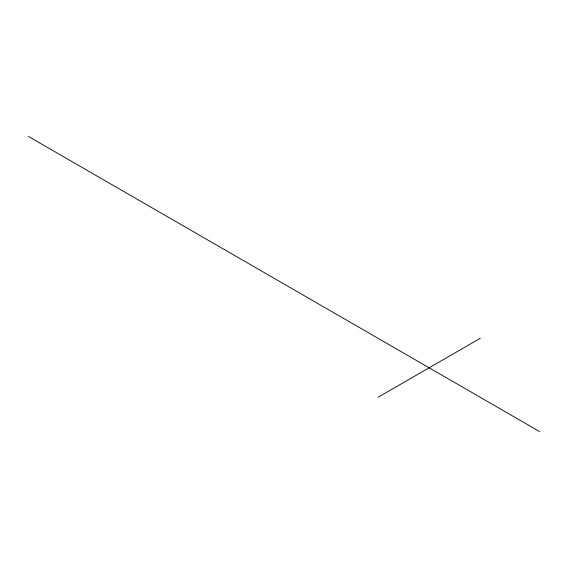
<?xml version="1.0" encoding="UTF-8"?>
<svg xmlns="http://www.w3.org/2000/svg" width="568" height="568" viewBox="0 0 568 568"><rect width="100%" height="100%" fill="white"/><g stroke="black" fill="none" stroke-linecap="round" stroke-linejoin="round"><path stroke-width="0.85" d="M378.025 397.309L480.265 338.287M28.4 136.434L539.6 431.566"/></g></svg>
